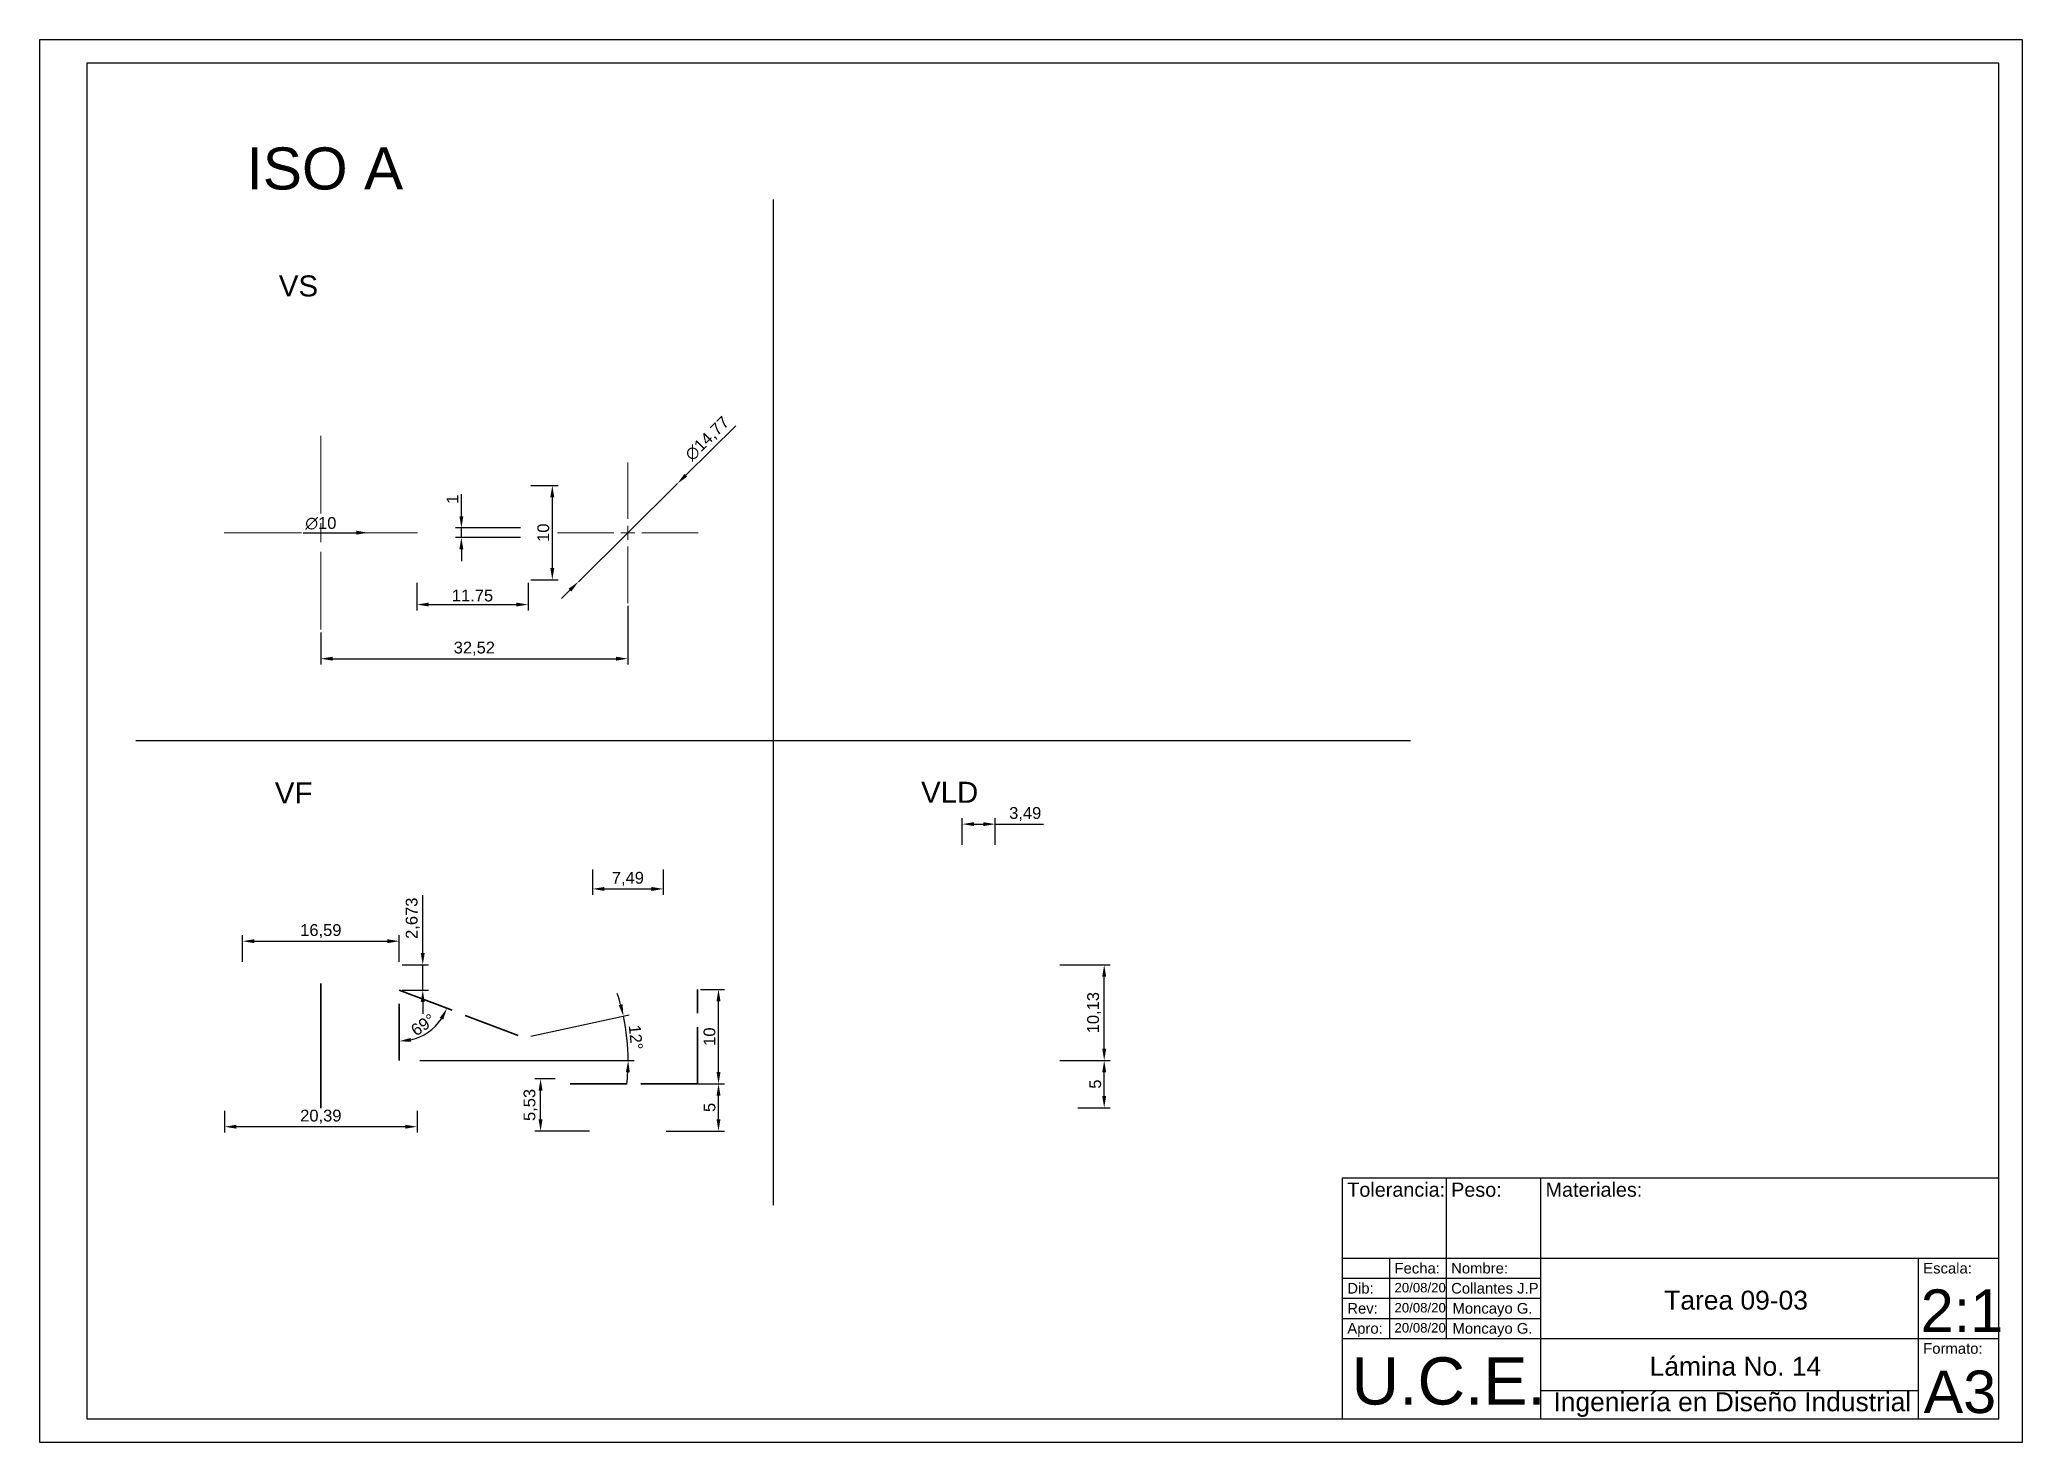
# Paper-space layout 'Presentación' of a CAD drawing. Header units: inches, sheet in millimetres. Extents: x 0 to 420, y 0 to 297.
import ezdxf

# ---------------------------------------------------------------- set-up
doc = ezdxf.new("R2010")
doc.units = ezdxf.units.IN
doc.header["$MEASUREMENT"] = 0
for name, pattern in [('ACAD_ISO02W100', [15, 12, -3]), ('CENTER2', [28.575000000000003, 19.05, -3.175, 3.175, -3.175]), ('CENTRO', [50.800000000000004, 31.75, -6.35, 6.35, -6.35])]:
    doc.linetypes.add(name, pattern=pattern)
for name, color, linetype, lineweight in [('Cotas', 172, 'Continuous', 9), ('Ejes', 20, 'CENTRO', 5), ('MD_Oculto', 7, 'ACAD_ISO02W100', 35)]:
    doc.layers.add(name, color=color, linetype=linetype, lineweight=lineweight)
doc.styles.get("Standard").update_dxf_attribs({"font": 'arial.ttf'})
doc.dimstyles.new('ISO-25', dxfattribs={"dimtxt": 2.5, "dimasz": 2.5, "dimexe": 1.25, "dimexo": 0.625, "dimtad": 1, "dimdec": 3, "dimtxsty": 'Standard', "dimcen": 2.5, "dimadec": 0, "dimazin": 0, "dimtfac": 1, "dimtdec": 3, "dimtmove": 0, "dimatfit": 3, "dimfxl": 1, "dimarcsym": 0})

# ---------------------------------------------------------------- blocks, each defined once
blk = doc.blocks.new('*D9')
at = {"layer": 'Cotas', "color": 0, "lineweight": -2, "transparency": 16777216}
for p, q in [((42.97447358575664, 101.7325035674819), (42.97447358575664, 107.3575035674819)), ((45.47447358575664, 106.1075035674819), (73.65447358575693, 106.1075035674819)), ((76.15447358575693, 101.7325035674819), (76.15447358575693, 107.3575035674819))]:
    blk.add_line(p, q, dxfattribs=at)
at = {"layer": 'Cotas', "color": 0, "transparency": 16777216}
for points in [[(45.47447358575664, 106.5241702341486), (45.47447358575664, 105.6908369008152), (42.97447358575664, 106.1075035674819)], [(73.65447358575693, 106.5241702341486), (73.65447358575693, 105.6908369008152), (76.15447358575693, 106.1075035674819)]]:
    blk.add_solid(points, dxfattribs=at)
at = {"layer": 'Defpoints', "color": 0, "transparency": 16777216}
for p in [(76.15447358575693, 106.1075035674819), (42.97447358575664, 101.1075035674819), (76.15447358575693, 101.1075035674819)]:
    blk.add_point(p, dxfattribs=at)
at = {"layer": 'Cotas', "color": 0, "transparency": 16777216, "insert": (59.56447358575679, 108.2348910163223), "char_height": 2.5, "attachment_point": 5}
blk.add_mtext('16,59', dxfattribs=at)
blk = doc.blocks.new('*D10')
at = {"layer": 'Cotas', "color": 0, "lineweight": -2, "transparency": 16777216}
for p, q in [((39.17447358575373, 70.22250356748187), (39.17447358575373, 65.57675343834097)), ((79.9544735857562, 70.22250356748187), (79.9544735857562, 65.57675343834097)), ((77.4544735857562, 66.82675343834097), (41.67447358575373, 66.82675343834097))]:
    blk.add_line(p, q, dxfattribs=at)
at = {"layer": 'Cotas', "color": 0, "transparency": 16777216}
for points in [[(41.67447358575373, 67.24342010500764), (41.67447358575373, 66.4100867716743), (39.17447358575373, 66.82675343834097)], [(77.4544735857562, 67.24342010500764), (77.4544735857562, 66.4100867716743), (79.9544735857562, 66.82675343834097)]]:
    blk.add_solid(points, dxfattribs=at)
at = {"layer": 'Defpoints', "color": 0, "transparency": 16777216}
for p in [(39.17447358575373, 70.84750356748187), (79.9544735857562, 70.84750356748187), (39.17447358575373, 66.82675343834097)]:
    blk.add_point(p, dxfattribs=at)
at = {"layer": 'Cotas', "color": 0, "transparency": 16777216, "insert": (59.56447358575497, 68.95414088718135), "char_height": 2.5, "attachment_point": 5}
blk.add_mtext('20,39', dxfattribs=at)
blk = doc.blocks.new('*D11')
at = {"layer": 'Cotas', "color": 0, "lineweight": -2, "transparency": 16777216}
blk.add_line((55.79315707825268, 192.6058735082806), (67.06447358575679, 192.6058735082806), dxfattribs=at)
at = {"layer": 'Cotas', "color": 0, "transparency": 16777216}
blk.add_solid([(67.06447358575679, 193.0225401749473), (67.06447358575679, 192.189206841614), (69.56447358575679, 192.6058735082806)], dxfattribs=at)
at = {"layer": 'Defpoints', "color": 0, "transparency": 16777216}
for p in [(49.56447358575679, 192.6058735082806), (69.56447358575679, 192.6058735082806)]:
    blk.add_point(p, dxfattribs=at)
at = {"layer": 'Cotas', "color": 0, "transparency": 16777216, "insert": (59.56447358575609, 194.577224122196), "char_height": 2.5, "attachment_point": 5}
blk.add_mtext('∅10', dxfattribs=at)
blk = doc.blocks.new('*D12')
at = {"layer": 'Cotas', "color": 0, "lineweight": -2, "transparency": 16777216}
for p, q in [((147.4594535853018, 215.2544542528548), (136.871472616758, 204.7620914552141)), ((114.1132416408826, 182.2093860111059), (135.0957055306254, 203.0023610054553)), ((112.33747455475, 180.4496555613472), (110.5617074686174, 178.6899251115885))]:
    blk.add_line(p, q, dxfattribs=at)
at = {"layer": 'Cotas', "color": 0, "transparency": 16777216}
for points in [[(136.5781842084649, 205.0580526362362), (137.1647610250511, 204.466130274192), (135.0957055306254, 203.0023610054553)], [(112.0441861464569, 180.7456167423693), (112.6307629630431, 180.1536943803251), (114.1132416408826, 182.2093860111059)]]:
    blk.add_solid(points, dxfattribs=at)
at = {"layer": 'Defpoints', "color": 0, "transparency": 16777216}
for p in [(135.0957055306254, 203.0023610054553), (114.1132416408826, 182.2093860111059)]:
    blk.add_point(p, dxfattribs=at)
at = {"layer": 'Cotas', "color": 0, "transparency": 16777216, "insert": (141.5270865711983, 212.4283071444101), "char_height": 2.5, "attachment_point": 5, "rotation": 44.74011429194536}
blk.add_mtext('∅14,77', dxfattribs=at)
blk = doc.blocks.new('*D13')
at = {"layer": 'Cotas', "color": 0, "lineweight": -2, "transparency": 16777216}
for p, q in [((117.1144735857554, 121.277229939584), (117.1144735857554, 115.9263711134919)), ((132.0944735857549, 121.277229939584), (132.0944735857549, 115.9263711134919)), ((119.6144735857554, 117.1763711134919), (129.5944735857549, 117.1763711134919))]:
    blk.add_line(p, q, dxfattribs=at)
at = {"layer": 'Cotas', "color": 0, "transparency": 16777216}
for points in [[(119.6144735857554, 117.5930377801586), (119.6144735857554, 116.7597044468253), (117.1144735857554, 117.1763711134919)], [(129.5944735857549, 117.5930377801586), (129.5944735857549, 116.7597044468253), (132.0944735857549, 117.1763711134919)]]:
    blk.add_solid(points, dxfattribs=at)
at = {"layer": 'Defpoints', "color": 0, "transparency": 16777216}
for p in [(117.1144735857554, 121.902229939584), (132.0944735857549, 121.902229939584), (132.0944735857549, 117.1763711134919)]:
    blk.add_point(p, dxfattribs=at)
at = {"layer": 'Cotas', "color": 0, "transparency": 16777216, "insert": (124.6044735857552, 119.3037585623323), "char_height": 2.5, "attachment_point": 5}
blk.add_mtext('7,49', dxfattribs=at)
blk = doc.blocks.new('*D14')
at = {"layer": 'Cotas', "color": 0, "lineweight": -2, "transparency": 16777216}
for p, q in [((195.4268301515358, 126.527229939584), (195.4268301515358, 132.1508854157922)), ((197.9268301515358, 130.9008854157922), (199.9068301515354, 130.9008854157922)), ((202.4068301515354, 126.527229939584), (202.4068301515354, 132.1508854157922)), ((202.4068301515354, 130.9008854157922), (212.6541016385749, 130.9008854157922))]:
    blk.add_line(p, q, dxfattribs=at)
at = {"layer": 'Cotas', "color": 0, "transparency": 16777216}
for points in [[(197.9268301515358, 131.3175520824589), (197.9268301515358, 130.4842187491256), (195.4268301515358, 130.9008854157922)], [(199.9068301515354, 131.3175520824589), (199.9068301515354, 130.4842187491256), (202.4068301515354, 130.9008854157922)]]:
    blk.add_solid(points, dxfattribs=at)
at = {"layer": 'Defpoints', "color": 0, "transparency": 16777216}
for p in [(202.4068301515354, 130.9008854157922), (195.4268301515358, 125.902229939584), (202.4068301515354, 125.902229939584)]:
    blk.add_point(p, dxfattribs=at)
at = {"layer": 'Cotas', "color": 0, "transparency": 16777216, "insert": (208.7804658950551, 133.0282728646326), "char_height": 2.5, "attachment_point": 5}
blk.add_mtext('3,49', dxfattribs=at)
blk = doc.blocks.new('*D15')
at = {"layer": 'Cotas', "color": 0, "lineweight": -2, "transparency": 16777216}
for p, q in [((216.1318301515167, 101.1075035674819), (226.756830151517, 101.1075035674819)), ((225.506830151517, 83.34750356748191), (225.506830151517, 98.60750356748194)), ((216.1318301515167, 80.8475035674819), (226.756830151517, 80.84750356748191))]:
    blk.add_line(p, q, dxfattribs=at)
at = {"layer": 'Cotas', "color": 0, "transparency": 16777216}
for points in [[(225.0901634848503, 98.60750356748194), (225.9234968181836, 98.60750356748194), (225.506830151517, 101.1075035674819)], [(225.0901634848503, 83.34750356748191), (225.9234968181836, 83.34750356748191), (225.506830151517, 80.84750356748191)]]:
    blk.add_solid(points, dxfattribs=at)
at = {"layer": 'Defpoints', "color": 0, "transparency": 16777216}
for p in [(215.5068301515167, 101.1075035674819), (225.506830151517, 101.1075035674819), (215.5068301515167, 80.8475035674819)]:
    blk.add_point(p, dxfattribs=at)
at = {"layer": 'Cotas', "color": 0, "transparency": 16777216, "insert": (223.3794427026766, 90.97750356748183), "char_height": 2.5, "attachment_point": 5, "rotation": 90}
blk.add_mtext('10,13', dxfattribs=at)
blk = doc.blocks.new('*D16')
at = {"layer": 'Cotas', "color": 0, "lineweight": -2, "transparency": 16777216}
for p, q in [((219.9318301515151, 80.8475035674819), (226.7568301515159, 80.84750356748191)), ((225.5068301515159, 73.34750356748191), (225.5068301515159, 78.34750356748191)), ((219.9318301515151, 70.8475035674819), (226.7568301515159, 70.84750356748191))]:
    blk.add_line(p, q, dxfattribs=at)
at = {"layer": 'Cotas', "color": 0, "transparency": 16777216}
for points in [[(225.0901634848493, 78.34750356748191), (225.9234968181826, 78.34750356748191), (225.5068301515159, 80.84750356748191)], [(225.0901634848493, 73.34750356748191), (225.9234968181826, 73.34750356748191), (225.5068301515159, 70.84750356748191)]]:
    blk.add_solid(points, dxfattribs=at)
at = {"layer": 'Defpoints', "color": 0, "transparency": 16777216}
for p in [(219.3068301515151, 80.8475035674819), (225.5068301515159, 80.84750356748191), (219.3068301515151, 70.8475035674819)]:
    blk.add_point(p, dxfattribs=at)
at = {"layer": 'Cotas', "color": 0, "transparency": 16777216, "insert": (223.6105136440125, 75.84750356748182), "char_height": 2.5, "attachment_point": 5, "rotation": 90}
blk.add_mtext('5', dxfattribs=at)
blk = doc.blocks.new('*D17')
at = {"layer": 'Cotas', "color": 0, "lineweight": -2, "transparency": 16777216}
for p, q in [((81.15447358575699, 103.6075035674819), (81.15447358575699, 115.8363575920385)), ((76.77947358575332, 101.1075035674819), (82.40447358575699, 101.1075035674819)), ((81.154473585757, 95.76222993958406), (81.15447358575699, 101.1075035674819)), ((76.77947358575628, 95.76222993958406), (82.404473585757, 95.76222993958406)), ((81.154473585757, 93.26222993958406), (81.154473585757, 90.76222993958406))]:
    blk.add_line(p, q, dxfattribs=at)
at = {"layer": 'Cotas', "color": 0, "transparency": 16777216}
for points in [[(80.73780691909032, 103.6075035674819), (81.57114025242366, 103.6075035674819), (81.15447358575699, 101.1075035674819)], [(80.73780691909033, 93.26222993958406), (81.57114025242367, 93.26222993958406), (81.154473585757, 95.76222993958406)]]:
    blk.add_solid(points, dxfattribs=at)
at = {"layer": 'Defpoints', "color": 0, "transparency": 16777216}
for p in [(76.15447358575332, 101.1075035674819), (81.15447358575699, 101.1075035674819), (76.15447358575628, 95.76222993958406)]:
    blk.add_point(p, dxfattribs=at)
at = {"layer": 'Cotas', "color": 0, "transparency": 16777216, "insert": (79.02708613691662, 110.9719305797602), "char_height": 2.5, "attachment_point": 5, "rotation": 90}
blk.add_mtext('2,673', dxfattribs=at)
blk = doc.blocks.new('*D18')
at = {"layer": 'Cotas', "color": 0, "lineweight": -2, "transparency": 16777216}
blk.add_arc((76.15447358575695, 95.76222993958405), 10.83380922319302, 283.2510344255928, 325.848965574406, dxfattribs=at)
at = {"layer": 'Cotas', "color": 0, "transparency": 16777216}
for points in [[(84.75060549547013, 89.87294559527899), (85.48960974642196, 89.48782592359294), (86.27546663600423, 91.89739851229143)], [(78.68585209386151, 84.802985634307), (78.5897024713966, 85.63075353326438), (76.15447358575693, 84.92842071639102)]]:
    blk.add_solid(points, dxfattribs=at)
at = {"layer": 'Defpoints', "color": 0, "transparency": 16777216}
for p in [(76.15447358575695, 95.76222993958405), (76.15447358575695, 95.76222993958405), (80.39338118102528, 85.79212037733154), (102.5145064097633, 85.69631222015677), (76.15447358575695, 80.84222993958406)]:
    blk.add_point(p, dxfattribs=at)
at = {"layer": 'Cotas', "color": 0, "transparency": 16777216, "insert": (81.2202496007205, 88.40524225170302), "char_height": 2.5, "attachment_point": 5, "rotation": 34.54999999999937}
blk.add_mtext('69°', dxfattribs=at)
blk = doc.blocks.new('*U19')
at = {"layer": 'MD_Oculto', "color": 0, "linetype": 'CENTER2', "transparency": 16777216}
blk.add_line((0, 5.12), (0, -5.12), dxfattribs=at)
blk = doc.blocks.new('*U20')
at = {"layer": 'MD_Oculto', "color": 0, "linetype": 'CENTER2', "transparency": 16777216}
blk.add_line((0, -8.202499999999995), (0, 8.20250000000001), dxfattribs=at)
blk = doc.blocks.new('*U21')
at = {"layer": 'Ejes', "color": 0, "linetype": 'CENTER2', "transparency": 16777216}
for p, q in [((0, 4.078), (0, 20.51)), ((-20.51, 0), (-4.077999999999999, 0)), ((4.078, 0), (20.51, 0)), ((0, -20.51), (0, -4.077999999999999))]:
    blk.add_line(p, q, dxfattribs=at)
at = {"layer": 'Ejes', "color": 0, "linetype": 'Continuous', "transparency": 16777216}
for p, q in [((-2.039, 0), (2.039, 0)), ((0, -2.039), (0, 2.039))]:
    blk.add_line(p, q, dxfattribs=at)
blk = doc.blocks.new('*U22')
at = {"layer": 'Ejes', "color": 0, "linetype": 'CENTER2', "transparency": 16777216}
for p, q in [((0, 2.954), (0, 14.89)), ((-14.89, 0), (-2.954000000000001, 0)), ((2.954, 0), (14.89, 0)), ((0, -14.89), (0, -2.954000000000001))]:
    blk.add_line(p, q, dxfattribs=at)
at = {"layer": 'Ejes', "color": 0, "linetype": 'Continuous', "transparency": 16777216}
for p, q in [((-1.477, 0), (1.477, 0)), ((0, -1.477), (0, 1.477))]:
    blk.add_line(p, q, dxfattribs=at)
blk = doc.blocks.new('*D23')
at = {"layer": 'Cotas', "color": 0, "lineweight": -2, "transparency": 16777216}
for p, q in [((139.9994735857538, 95.90222993958403), (145.0541455797301, 95.90222993958403)), ((143.8041455797301, 78.40222993958403), (143.8041455797301, 93.40222993958403)), ((139.9994735857538, 75.90222993958403), (145.0541455797301, 75.90222993958403))]:
    blk.add_line(p, q, dxfattribs=at)
at = {"layer": 'Cotas', "color": 0, "transparency": 16777216}
for points in [[(143.3874789130634, 93.40222993958403), (144.2208122463967, 93.40222993958403), (143.8041455797301, 95.90222993958403)], [(143.3874789130634, 78.40222993958403), (144.2208122463967, 78.40222993958403), (143.8041455797301, 75.90222993958403)]]:
    blk.add_solid(points, dxfattribs=at)
at = {"layer": 'Defpoints', "color": 0, "transparency": 16777216}
for p in [(139.3744735857538, 95.90222993958403), (143.8041455797301, 95.90222993958403), (139.3744735857538, 75.90222993958403)]:
    blk.add_point(p, dxfattribs=at)
at = {"layer": 'Cotas', "color": 0, "transparency": 16777216, "insert": (141.9027131104258, 85.90222993958398), "char_height": 2.5, "attachment_point": 5, "rotation": 90}
blk.add_mtext('10', dxfattribs=at)
blk = doc.blocks.new('*D24')
at = {"layer": 'Cotas', "color": 0, "lineweight": -2, "transparency": 16777216}
for p, q in [((124.604473585754, 177.0908735082807), (124.604473585754, 164.6767439605941)), ((59.56447358575679, 171.470873508277), (59.56447358575679, 164.6767439605941)), ((62.06447358575679, 165.9267439605941), (122.104473585754, 165.9267439605941))]:
    blk.add_line(p, q, dxfattribs=at)
at = {"layer": 'Cotas', "color": 0, "transparency": 16777216}
for points in [[(62.06447358575679, 166.3434106272607), (62.06447358575679, 165.5100772939274), (59.56447358575679, 165.9267439605941)], [(122.104473585754, 166.3434106272607), (122.104473585754, 165.5100772939274), (124.604473585754, 165.9267439605941)]]:
    blk.add_solid(points, dxfattribs=at)
at = {"layer": 'Defpoints', "color": 0, "transparency": 16777216}
for p in [(124.604473585754, 177.7158735082807), (59.56447358575679, 172.095873508277), (124.604473585754, 165.9267439605941)]:
    blk.add_point(p, dxfattribs=at)
at = {"layer": 'Cotas', "color": 0, "transparency": 16777216, "insert": (92.0844735857554, 168.0541314094345), "char_height": 2.5, "attachment_point": 5}
blk.add_mtext('32,52', dxfattribs=at)
blk = doc.blocks.new('*D25')
at = {"layer": 'Cotas', "color": 0, "lineweight": -2, "transparency": 16777216}
for p, q in [((132.719473585755, 75.90222993958403), (145.0541455797301, 75.90222993958403)), ((143.8041455797301, 68.40222993958403), (143.8041455797301, 73.40222993958403)), ((132.719473585755, 65.90222993958403), (145.0541455797301, 65.90222993958403))]:
    blk.add_line(p, q, dxfattribs=at)
at = {"layer": 'Cotas', "color": 0, "transparency": 16777216}
for points in [[(143.3874789130634, 73.40222993958403), (144.2208122463967, 73.40222993958403), (143.8041455797301, 75.90222993958403)], [(143.3874789130634, 68.40222993958403), (144.2208122463967, 68.40222993958403), (143.8041455797301, 65.90222993958403)]]:
    blk.add_solid(points, dxfattribs=at)
at = {"layer": 'Defpoints', "color": 0, "transparency": 16777216}
for p in [(132.094473585755, 75.90222993958403), (143.8041455797301, 75.90222993958403), (132.094473585755, 65.90222993958403)]:
    blk.add_point(p, dxfattribs=at)
at = {"layer": 'Cotas', "color": 0, "transparency": 16777216, "insert": (141.9078290722267, 70.90222993958398), "char_height": 2.5, "attachment_point": 5, "rotation": 90}
blk.add_mtext('5', dxfattribs=at)
blk = doc.blocks.new('*D26')
at = {"layer": 'Cotas', "color": 0, "lineweight": -2, "transparency": 16777216}
for p, q in [((109.209473585753, 76.96222993958403), (104.8647020078695, 76.96222993958403)), ((106.1147020078695, 68.40222993958403), (106.1147020078695, 74.46222993958403)), ((116.4894735857554, 65.90222993958403), (104.8647020078695, 65.90222993958403))]:
    blk.add_line(p, q, dxfattribs=at)
at = {"layer": 'Cotas', "color": 0, "transparency": 16777216}
for points in [[(105.6980353412029, 74.46222993958403), (106.5313686745362, 74.46222993958403), (106.1147020078695, 76.96222993958403)], [(105.6980353412029, 68.40222993958403), (106.5313686745362, 68.40222993958403), (106.1147020078695, 65.90222993958403)]]:
    blk.add_solid(points, dxfattribs=at)
at = {"layer": 'Defpoints', "color": 0, "transparency": 16777216}
for p in [(106.1147020078695, 76.96222993958403), (109.834473585753, 76.96222993958403), (117.1144735857554, 65.90222993958403)]:
    blk.add_point(p, dxfattribs=at)
at = {"layer": 'Cotas', "color": 0, "transparency": 16777216, "insert": (103.9873145590291, 71.43222993958399), "char_height": 2.5, "attachment_point": 5, "rotation": 90}
blk.add_mtext('5,53', dxfattribs=at)
blk = doc.blocks.new('*D27')
at = {"layer": 'Cotas', "color": 0, "lineweight": -2, "transparency": 16777216}
for p, q in [((104.0655194274489, 86.02967012788798), (124.8920416646526, 90.50589682563533)), ((80.55493699811265, 80.84222993958402), (125.9188194995331, 80.842229939584))]:
    blk.add_line(p, q, dxfattribs=at)
for start, end in [(15.33209365288847, 18.53418730577662), (0, 12.13000000000033), (353.5958126942237, 356.7979063471118)]:
    blk.add_arc((79.92993699811267, 80.84222993958402), 44.73888250142049, start, end, dxfattribs=at)
at = {"layer": 'Cotas', "color": 0, "transparency": 16777216}
for points in [[(123.4812971722331, 92.77068720706484), (122.6717799705341, 92.57288340377029), (123.6699499812672, 90.2432337003204)], [(124.1824657421535, 78.35484755366224), (125.0154737460946, 78.3315643018592), (124.6688194995331, 80.842229939584)]]:
    blk.add_solid(points, dxfattribs=at)
at = {"layer": 'Defpoints', "color": 0, "transparency": 16777216}
for p in [(103.4544735857562, 85.8983385652305), (77.33388832006673, 80.84222993958403), (79.92993699811267, 80.84222993958402), (79.92993699811267, 80.84222993958402), (124.5574647559403, 83.99680973731132)]:
    blk.add_point(p, dxfattribs=at)
at = {"layer": 'Cotas', "color": 0, "transparency": 16777216, "insert": (126.2879936188725, 85.76783691337552), "char_height": 2.5, "attachment_point": 5, "rotation": 276.06500000000017}
blk.add_mtext('12°', dxfattribs=at)
blk = doc.blocks.new('*D28')
at = {"layer": 'Cotas', "color": 0, "lineweight": -2, "transparency": 16777216}
for p, q in [((79.92993699811198, 181.9808735082756), (79.92993699811198, 176.1380840640969)), ((103.4544735857555, 181.9808735082756), (103.4544735857555, 176.1380840640969)), ((82.42993699811198, 177.3880840640969), (100.9544735857555, 177.3880840640969))]:
    blk.add_line(p, q, dxfattribs=at)
at = {"layer": 'Cotas', "color": 0, "transparency": 16777216}
for points in [[(82.42993699811198, 177.8047507307636), (82.42993699811198, 176.9714173974303), (79.92993699811198, 177.3880840640969)], [(100.9544735857555, 177.8047507307636), (100.9544735857555, 176.9714173974303), (103.4544735857555, 177.3880840640969)]]:
    blk.add_solid(points, dxfattribs=at)
at = {"layer": 'Defpoints', "color": 0, "transparency": 16777216}
for p in [(79.92993699811198, 182.6058735082756), (103.4544735857555, 182.6058735082756), (103.4544735857555, 177.3880840640969)]:
    blk.add_point(p, dxfattribs=at)
at = {"layer": 'Cotas', "color": 0, "transparency": 16777216, "insert": (91.69220529193376, 179.2895165334012), "char_height": 2.5, "attachment_point": 5}
blk.add_mtext('11.75', dxfattribs=at)
blk = doc.blocks.new('*D29')
at = {"layer": 'Cotas', "color": 0, "lineweight": -2, "transparency": 16777216}
for p, q in [((104.0794735857556, 202.6058735082757), (109.8445655828539, 202.6058735082757)), ((108.5945655828539, 200.1058735082757), (108.5945655828539, 185.1058735082757)), ((104.0794735857556, 182.6058735082757), (109.8445655828539, 182.6058735082757))]:
    blk.add_line(p, q, dxfattribs=at)
at = {"layer": 'Cotas', "color": 0, "transparency": 16777216}
for points in [[(108.1778989161873, 200.1058735082757), (109.0112322495206, 200.1058735082757), (108.5945655828539, 202.6058735082757)], [(108.1778989161873, 185.1058735082757), (109.0112322495206, 185.1058735082757), (108.5945655828539, 182.6058735082757)]]:
    blk.add_solid(points, dxfattribs=at)
at = {"layer": 'Defpoints', "color": 0, "transparency": 16777216}
for p in [(103.4544735857556, 202.6058735082757), (103.4544735857556, 182.6058735082757), (108.5945655828539, 182.6058735082757)]:
    blk.add_point(p, dxfattribs=at)
at = {"layer": 'Cotas', "color": 0, "transparency": 16777216, "insert": (106.6931331135497, 192.6058735082756), "char_height": 2.5, "attachment_point": 5, "rotation": 90}
blk.add_mtext('10', dxfattribs=at)
blk = doc.blocks.new('*D30')
at = {"layer": 'Cotas', "color": 0, "lineweight": -2, "transparency": 16777216}
for p, q in [((89.33448999775943, 196.1058735082757), (89.33448999775943, 200.7767466324231)), ((101.8895064097626, 193.6058735082757), (88.08448999775943, 193.6058735082757)), ((89.33448999775943, 191.6058735082757), (89.33448999775943, 193.6058735082757)), ((101.8895064097626, 191.6058735082757), (88.08448999775943, 191.6058735082757)), ((89.33448999775943, 189.1058735082757), (89.33448999775943, 186.6058735082757))]:
    blk.add_line(p, q, dxfattribs=at)
at = {"layer": 'Cotas', "color": 0, "transparency": 16777216}
for points in [[(88.91782333109276, 196.1058735082757), (89.7511566644261, 196.1058735082757), (89.33448999775943, 193.6058735082757)], [(88.91782333109276, 189.1058735082757), (89.7511566644261, 189.1058735082757), (89.33448999775943, 191.6058735082757)]]:
    blk.add_solid(points, dxfattribs=at)
at = {"layer": 'Defpoints', "color": 0, "transparency": 16777216}
for p in [(89.33448999775943, 193.6058735082757), (102.5145064097626, 193.6058735082757), (102.5145064097626, 191.6058735082757)]:
    blk.add_point(p, dxfattribs=at)
at = {"layer": 'Cotas', "color": 0, "transparency": 16777216, "insert": (87.45437403595865, 199.6913100703493), "char_height": 2.5, "attachment_point": 5, "rotation": 90}
blk.add_mtext('1', dxfattribs=at)

psp = doc.layouts.new('Presentación')

# ---------------------------------------------------------------- linework, layer by layer
for p, q in [((419.9999994526675, 297.0000000424299), (-5.473325472848956e-07, 297.0000000424299)), ((-5.473325472848956e-07, 297.0000000424299), (-5.473325472848956e-07, 4.242986051394837e-08)), ((419.9999994526675, 4.242986051394837e-08), (419.9999994526675, 297.0000000424299)), ((414.9999994526675, 292.0000000424301), (9.999999452667453, 292.0000000424299)), ((9.999999452667453, 292.0000000424299), (9.999999452667453, 5.000000042430088)), ((414.9999994526675, 5.000000042429861), (414.9999994526675, 292.0000000424301)), ((155.406147122708, 263.1407382204678), (155.406147122708, 50.23951904300726)), ((155.406147122708, 148.50000004243), (20.40614712270803, 148.50000004243)), ((290.406147122708, 148.50000004243), (155.406147122708, 148.50000004243)), ((275.9999994526675, 56.00000004243009), (414.9999994526675, 56.00000004242986)), ((275.9999994526675, 5.000000042429861), (275.9999994526675, 56.00000004243009)), ((297.9999994526675, 22.00000004242986), (297.9999994526675, 56.00000004243009)), ((317.9999994526675, 5.000000042429861), (317.9999994526675, 56.00000004243009)), ((275.9999994526675, 39.00000004242986), (414.9999994526675, 39.00000004242986)), ((285.9999994526675, 22.00000004242986), (285.9999994526675, 39.00000004242986)), ((397.9999994526675, 5.000000042429861), (397.9999994526675, 39.00000004242986)), ((275.9999994526675, 34.75000004242986), (317.9999994526675, 34.75000004243009)), ((275.9999994526675, 30.50000004242986), (317.9999994526675, 30.50000004243009)), ((275.9999994526675, 26.25000004242986), (317.9999994526675, 26.25000004243009)), ((275.9999994526675, 22.00000004242986), (414.9999994526675, 22.00000004242986)), ((317.9999994526675, 11.00000004242986), (397.9999994526675, 11.00000004242986)), ((9.999999452667453, 5.000000042429861), (414.9999994526675, 5.000000042429861)), ((275.9999994526675, 8.00000004242986), (275.9999994526675, 8.00000004242986)), ((-5.473325472848956e-07, 4.242986051394837e-08), (419.9999994526675, 4.242986051394837e-08))]:
    psp.add_line(p, q)
at = {"layer": 'MD_Oculto'}
for p, q in [((76.15447358575625, 95.76222993958403), (102.5145064097626, 85.69631222015657)), ((76.15447358575625, 80.84750356748187), (76.15447358575625, 92.91750356748187)), ((139.3744735857538, 75.902229939584), (139.3744735857538, 95.902229939584)), ((139.3744735857538, 75.902229939584), (109.8344735857529, 75.902229939584)), ((139.3744735857538, 75.902229939584), (139.3744735857538, 75.902229939584))]:
    psp.add_line(p, q, dxfattribs=at)

# ---------------------------------------------------------------- block references
at = {"layer": 'Ejes', "linetype": 'CENTER2'}
for name, p in [('*U21', (59.56447358575679, 192.605873508277)), ('*U22', (124.604473585754, 192.6058735082806))]:
    psp.add_blockref(name, p, dxfattribs=at)
at = {"layer": 'MD_Oculto', "linetype": 'CENTER2'}
for name, p in [('*U20', (59.56447358575645, 88.93000356748186)), ('*U19', (59.56447358575497, 75.84750356748187))]:
    psp.add_blockref(name, p, dxfattribs=at)

# ---------------------------------------------------------------- texts
for s, height, p in [('ISO A', 8.912217692335446, (43.80476061968488, 265.2762610693321, 4786.981197864431)), ('VS', 4.456108846167723, (50.67201467503469, 242.6268941385997, 2393.490598932216)), ('VF', 4.456108846167723, (49.82415558692651, 135.2883774392663, 2393.490598932216)), ('VLD', 4.456108846167723, (186.7174776749796, 135.4093254669452, 2393.490598932216))]:
    psp.add_text(s, height=height).set_placement(p)
at = {"attachment_point": 1}
for s, width, insert, char_height in [('Tolerancia:', 22, (276.9999994526675, 55.00000004243009), 3), ('Peso:', 22, (298.9999994526675, 55.00000004243009), 3), ('Materiales:', 22, (318.9999994526675, 55.00000004243009), 3), ('Fecha:', 22, (286.9999994526675, 38.00000004242986), 2.25), ('Nombre:', 22, (298.9999994526675, 38.00000004242986), 2.25), ('Escala:', 22, (398.9999994526675, 38.00000004242986), 2.25), ('Dib:', 22, (276.9999994526675, 33.75000004242986), 2.25), ('Collantes J.P', 22, (298.9999994526675, 33.75000004243009), 2.25), ('Rev:', 22, (276.9999994526675, 29.50000004242986), 2.25), ('Tarea 09-03', 78.09523422577695, (344.141253693999, 32.10465128013482), 4), ('2:1', 38.12398918913777, (398.4784391861917, 32.38192746268248), 9), ('Apro:', 22, (276.9999994526675, 25.25000004242986), 2.25), ('Formato:', 22, (398.9999994526675, 21.00000004242986), 2.25), ('U.C.E.', 38.12398918913777, (277.8999994526675, 18.00000004242986), 10), ('Lámina No. 14', 37.7452333577944, (341.051601466002, 18.10795499793551), 4), ('A3', 38.12398918913777, (399.0906367881239, 15.19702273889868), 9), ('Ingeniería en Diseño Industrial', 78.09523422577695, (320.6714682771194, 10.57896327571063), 4)]:
    psp.add_mtext_dynamic_manual_height_columns(s, width=width, gutter_width=12.5, heights=[0], dxfattribs=dict(at, insert=insert, char_height=char_height))
at = {"ltscale": 0.01, "attachment_point": 1}
for s, insert, char_height in [('20/08/20', (286.9999994526675, 33.75000004242963), 2), ('20/08/20', (286.9999994526675, 29.50000004242963), 2), ('Moncayo G.', (299.2875142294938, 29.50000004242986), 2.25), ('20/08/20', (286.9999994526675, 25.25000004242963), 2), ('Moncayo G.', (299.2875142294938, 25.25000004243009), 2.25)]:
    psp.add_mtext_dynamic_manual_height_columns(s, width=22, gutter_width=12.5, heights=[0], dxfattribs=dict(at, insert=insert, char_height=char_height))

# ---------------------------------------------------------------- dimensions: what is measured, and where the dimension line sits
at = {"layer": 'Cotas'}
for p1, p2, picture, middle in [((114.1132416408826, 182.2093860111059), (135.0957055306254, 203.0023610054553), '*D12', (143.0533466440962, 210.8881380789138)), ((49.56447358575679, 192.6058735082806), (69.56447358575679, 192.6058735082806), '*D11', (59.56447358575609, 192.6058735082806))]:
    dim = psp.add_diameter_dim_2p(p1=p1, p2=p2, dimstyle='ISO-25', override={"dimlfac": -0.5}, dxfattribs=at)
    dim.commit()
    dim.dimension.update_dxf_attribs({"geometry": picture, "text_midpoint": middle, "dimtype": 163})
for base, p1, p2, picture, middle in [((108.5945655828539, 182.6058735082757), (103.4544735857555, 202.6058735082756), (103.4544735857555, 182.6058735082756), '*D29', (106.6931331135497, 192.6058735082756)), ((89.33448999775943, 193.6058735082757), (102.5145064097626, 191.6058735082756), (102.5145064097626, 193.6058735082756), '*D30', (87.45437403595865, 199.6913100703493)), ((81.15447358575699, 101.1075035674819), (76.15447358575625, 95.76222993958403), (76.1544735857533, 101.1075035674819), '*D17', (79.02708613691662, 110.9719305797602)), ((225.506830151517, 101.1075035674819), (215.5068301515166, 80.84750356748187), (215.5068301515166, 101.1075035674819), '*D15', (223.3794427026766, 90.97750356748183)), ((143.8041455797301, 95.90222993958403), (139.3744735857538, 75.902229939584), (139.3744735857538, 95.902229939584), '*D23', (141.9027131104258, 85.90222993958398)), ((225.5068301515159, 80.84750356748191), (219.306830151515, 70.84750356748187), (219.306830151515, 80.84750356748187), '*D16', (223.6105136440125, 75.84750356748182)), ((106.1147020078695, 76.96222993958403), (117.1144735857554, 65.902229939584), (109.8344735857529, 76.962229939584), '*D26', (103.9873145590291, 71.43222993958399)), ((143.8041455797301, 75.90222993958403), (132.0944735857549, 65.902229939584), (132.0944735857549, 75.902229939584), '*D25', (141.9078290722267, 70.90222993958398))]:
    dim = psp.add_linear_dim(base=base, p1=p1, p2=p2, angle=90, dimstyle='ISO-25', override={"dimlfac": -0.5}, dxfattribs=at)
    dim.commit()
    dim.dimension.update_dxf_attribs({"geometry": picture, "text_midpoint": middle})
dim = psp.add_linear_dim(base=(103.4544735857555, 177.3880840640969), p1=(79.92993699811198, 182.6058735082756), p2=(103.4544735857555, 182.6058735082756), text='11.75', dimstyle='ISO-25', override={"dimlfac": -0.5}, dxfattribs=at)
dim.commit()
dim.dimension.update_dxf_attribs({"geometry": '*D28', "text_midpoint": (91.69220529193376, 179.2895165334012)})
for base, p1, p2, picture, middle in [((124.604473585754, 165.9267439605941), (59.56447358575679, 172.095873508277), (124.604473585754, 177.7158735082807), '*D24', (92.0844735857554, 168.0541314094345)), ((202.4068301515354, 130.9008854157922), (195.4268301515358, 125.902229939584), (202.4068301515354, 125.902229939584), '*D14', (208.7804658950551, 133.0282728646326)), ((132.0944735857549, 117.1763711134919), (117.1144735857554, 121.902229939584), (132.0944735857549, 121.902229939584), '*D13', (124.6044735857552, 119.3037585623323)), ((76.15447358575693, 106.1075035674819), (42.97447358575664, 101.1075035674819), (76.15447358575693, 101.1075035674819), '*D9', (59.56447358575679, 108.2348910163223)), ((39.17447358575373, 66.82675343834097), (79.9544735857562, 70.84750356748187), (39.17447358575373, 70.84750356748187), '*D10', (59.56447358575497, 68.95414088718135))]:
    dim = psp.add_linear_dim(base=base, p1=p1, p2=p2, dimstyle='ISO-25', override={"dimlfac": -0.5}, dxfattribs=at)
    dim.commit()
    dim.dimension.update_dxf_attribs({"geometry": picture, "text_midpoint": middle})
for base, line1, line2, picture, middle in [((80.39338118102528, 85.79212037733154), ((102.5145064097633, 85.69631222015677), (76.15447358575693, 95.76222993958403)), ((76.15447358575693, 95.76222993958403), (76.15447358575693, 80.84222993958404)), '*D18', (81.2202496007205, 88.40524225170303)), ((124.5574647559403, 83.99680973731132), ((79.92993699811268, 80.84222993958403), (103.4544735857562, 85.89833856523052)), ((77.33388832006676, 80.84222993958403), (79.92993699811268, 80.84222993958403)), '*D27', (126.2879936188724, 85.76783691337555))]:
    dim = psp.add_angular_dim_2l(base=base, line1=line1, line2=line2, dimstyle='ISO-25', dxfattribs=at)
    dim.commit()
    dim.dimension.update_dxf_attribs({"geometry": picture, "text_midpoint": middle})

doc.saveas('drawing.dxf')
